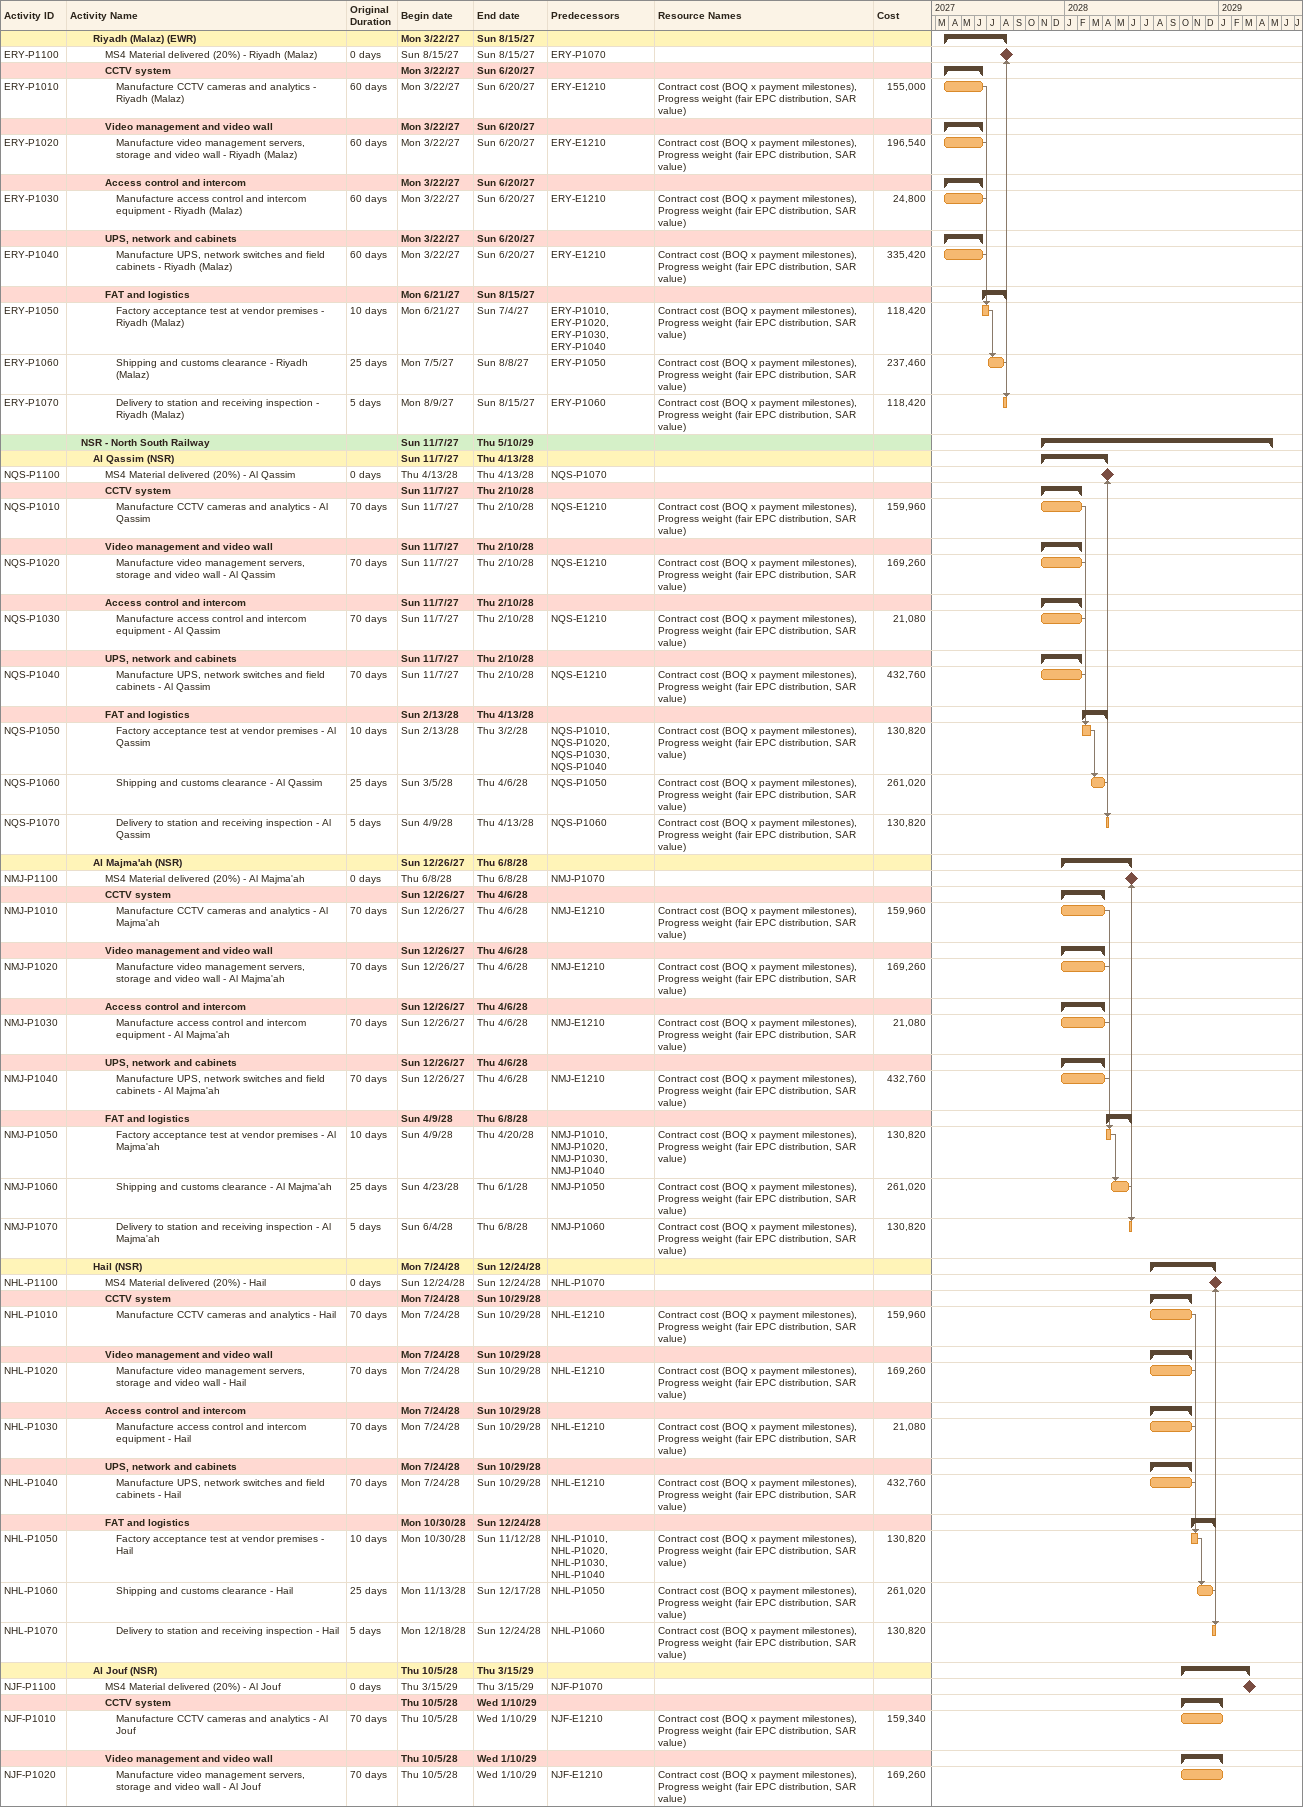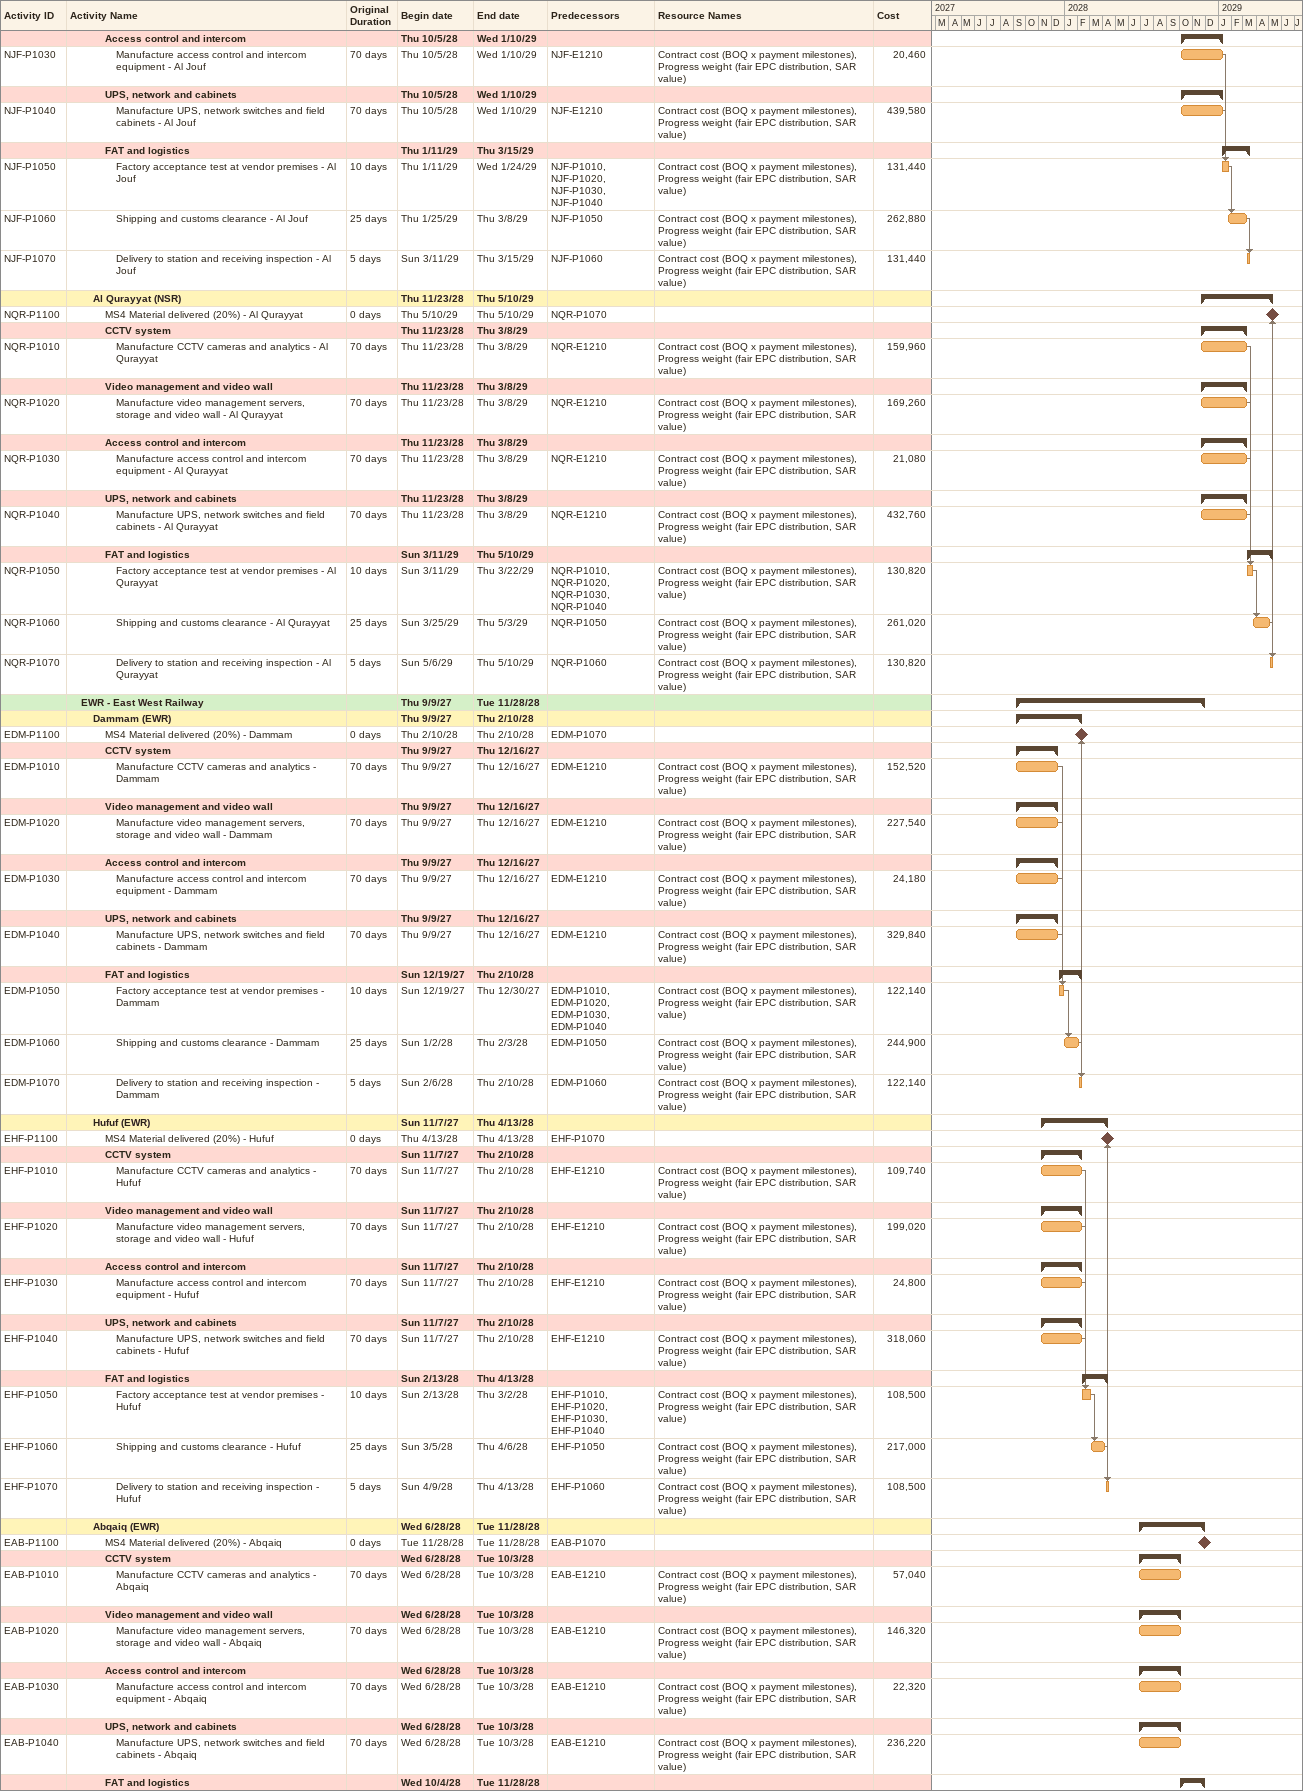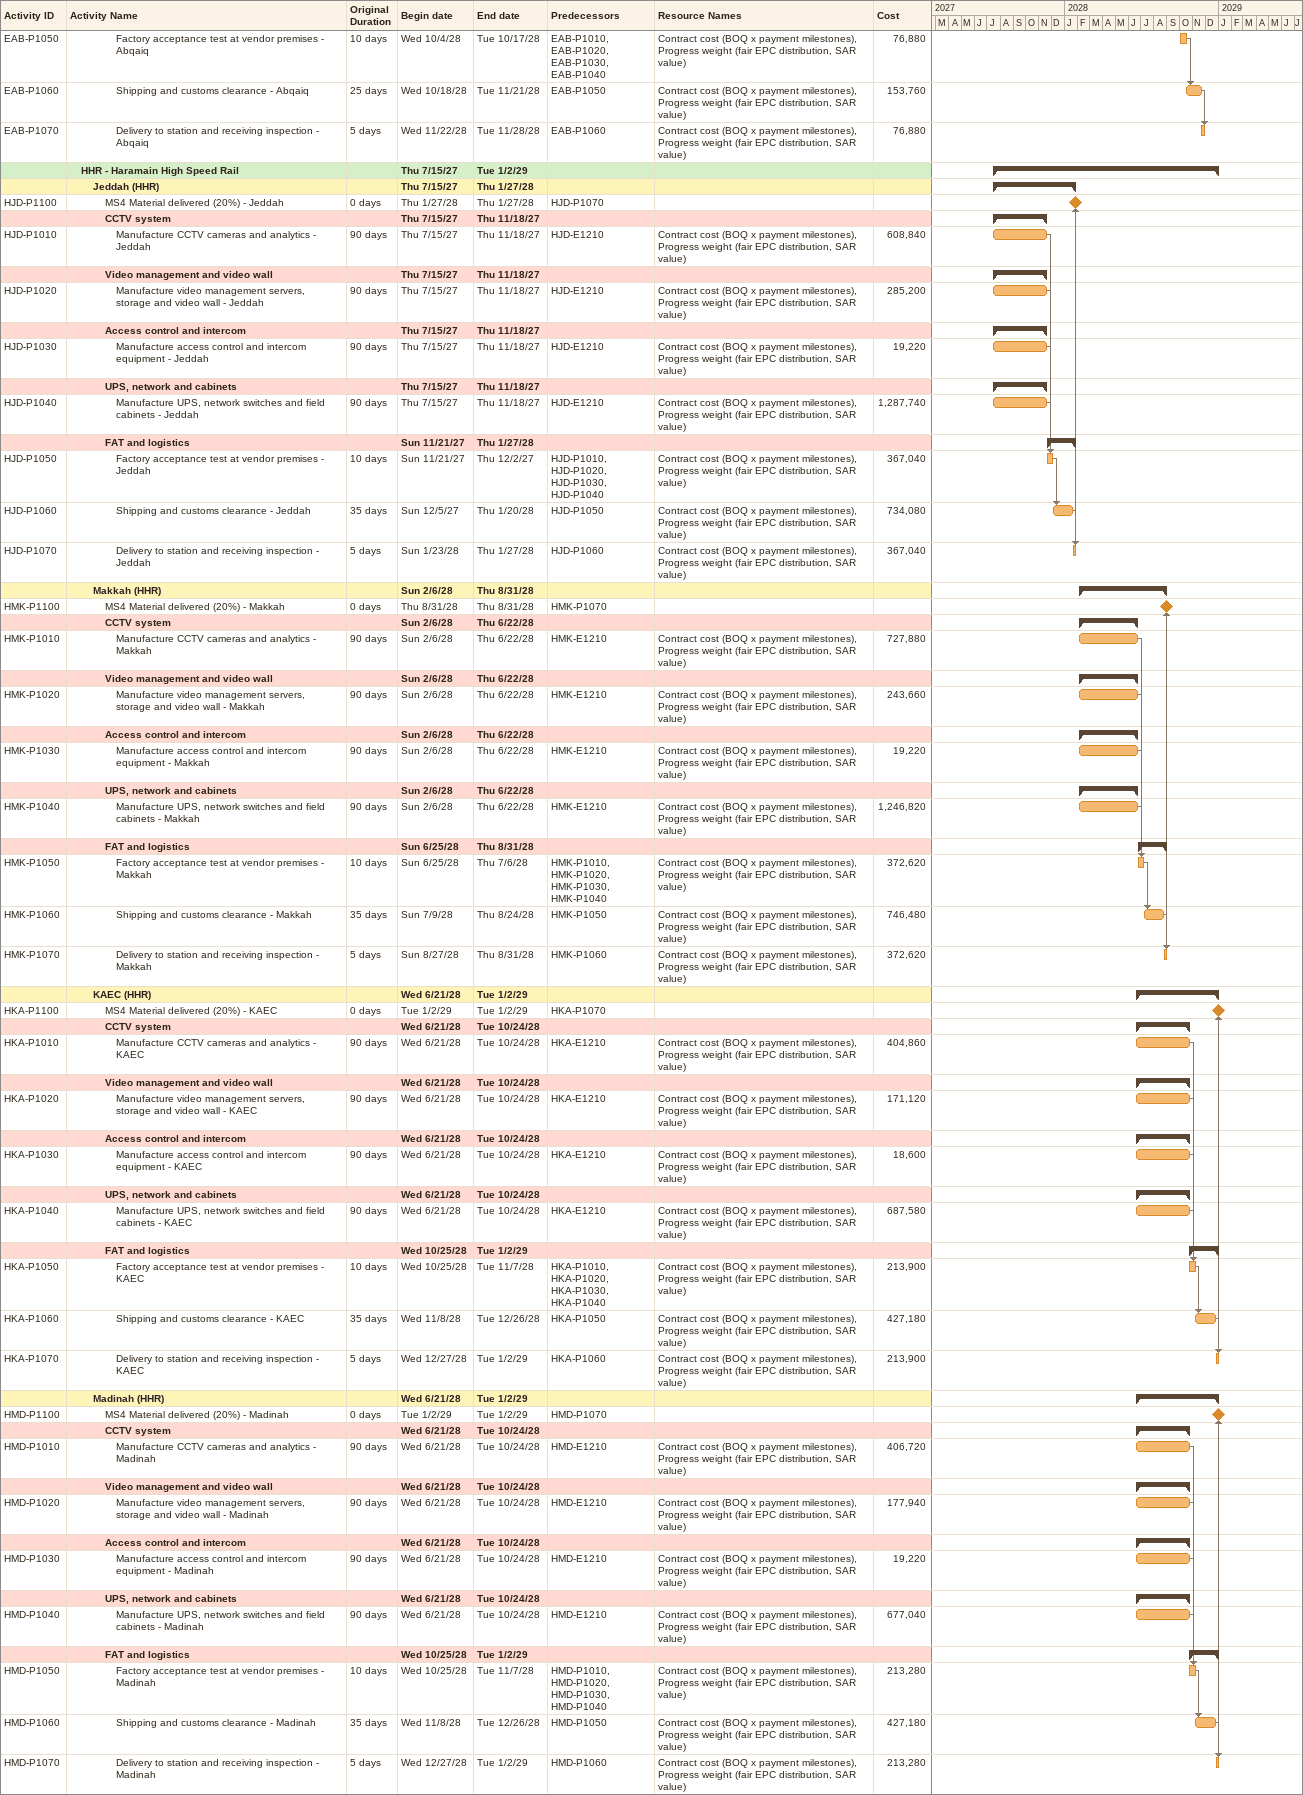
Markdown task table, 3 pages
| ID | Level | Task | Original duration | Start | Finish | Predecessors | Resources | Cost |
|---|---|---|---|---|---|---|---|---|
|  | 3 | **Riyadh (Malaz) (EWR)** |  | 2027-03-22 | 2027-08-15 |  |  |  |
| ERY-P1100 | 4 | MS4 Material delivered (20%) - Riyadh (Malaz) | 0d | 2027-08-15 | 2027-08-15 | ERY-P1070 |  |  |
|  | 4 | **CCTV system** |  | 2027-03-22 | 2027-06-20 |  |  |  |
| ERY-P1010 | 5 | Manufacture CCTV cameras and analytics - Riyadh (Malaz) | 60d | 2027-03-22 | 2027-06-20 | ERY-E1210 | Contract cost (BOQ x payment milestones), Progress weight (fair EPC distribution, SAR value) | 155000 |
|  | 4 | **Video management and video wall** |  | 2027-03-22 | 2027-06-20 |  |  |  |
| ERY-P1020 | 5 | Manufacture video management servers, storage and video wall - Riyadh (Malaz) | 60d | 2027-03-22 | 2027-06-20 | ERY-E1210 | Contract cost (BOQ x payment milestones), Progress weight (fair EPC distribution, SAR value) | 196540 |
|  | 4 | **Access control and intercom** |  | 2027-03-22 | 2027-06-20 |  |  |  |
| ERY-P1030 | 5 | Manufacture access control and intercom equipment - Riyadh (Malaz) | 60d | 2027-03-22 | 2027-06-20 | ERY-E1210 | Contract cost (BOQ x payment milestones), Progress weight (fair EPC distribution, SAR value) | 24800 |
|  | 4 | **UPS, network and cabinets** |  | 2027-03-22 | 2027-06-20 |  |  |  |
| ERY-P1040 | 5 | Manufacture UPS, network switches and field cabinets - Riyadh (Malaz) | 60d | 2027-03-22 | 2027-06-20 | ERY-E1210 | Contract cost (BOQ x payment milestones), Progress weight (fair EPC distribution, SAR value) | 335420 |
|  | 4 | **FAT and logistics** |  | 2027-06-21 | 2027-08-15 |  |  |  |
| ERY-P1050 | 5 | Factory acceptance test at vendor premises - Riyadh (Malaz) | 10d | 2027-06-21 | 2027-07-04 | ERY-P1010, ERY-P1020, ERY-P1030, ERY-P1040 | Contract cost (BOQ x payment milestones), Progress weight (fair EPC distribution, SAR value) | 118420 |
| ERY-P1060 | 5 | Shipping and customs clearance - Riyadh (Malaz) | 25d | 2027-07-05 | 2027-08-08 | ERY-P1050 | Contract cost (BOQ x payment milestones), Progress weight (fair EPC distribution, SAR value) | 237460 |
| ERY-P1070 | 5 | Delivery to station and receiving inspection - Riyadh (Malaz) | 5d | 2027-08-09 | 2027-08-15 | ERY-P1060 | Contract cost (BOQ x payment milestones), Progress weight (fair EPC distribution, SAR value) | 118420 |
|  | 2 | **NSR - North South Railway** |  | 2027-11-07 | 2029-05-10 |  |  |  |
|  | 3 | **Al Qassim (NSR)** |  | 2027-11-07 | 2028-04-13 |  |  |  |
| NQS-P1100 | 4 | MS4 Material delivered (20%) - Al Qassim | 0d | 2028-04-13 | 2028-04-13 | NQS-P1070 |  |  |
|  | 4 | **CCTV system** |  | 2027-11-07 | 2028-02-10 |  |  |  |
| NQS-P1010 | 5 | Manufacture CCTV cameras and analytics - Al Qassim | 70d | 2027-11-07 | 2028-02-10 | NQS-E1210 | Contract cost (BOQ x payment milestones), Progress weight (fair EPC distribution, SAR value) | 159960 |
|  | 4 | **Video management and video wall** |  | 2027-11-07 | 2028-02-10 |  |  |  |
| NQS-P1020 | 5 | Manufacture video management servers, storage and video wall - Al Qassim | 70d | 2027-11-07 | 2028-02-10 | NQS-E1210 | Contract cost (BOQ x payment milestones), Progress weight (fair EPC distribution, SAR value) | 169260 |
|  | 4 | **Access control and intercom** |  | 2027-11-07 | 2028-02-10 |  |  |  |
| NQS-P1030 | 5 | Manufacture access control and intercom equipment - Al Qassim | 70d | 2027-11-07 | 2028-02-10 | NQS-E1210 | Contract cost (BOQ x payment milestones), Progress weight (fair EPC distribution, SAR value) | 21080 |
|  | 4 | **UPS, network and cabinets** |  | 2027-11-07 | 2028-02-10 |  |  |  |
| NQS-P1040 | 5 | Manufacture UPS, network switches and field cabinets - Al Qassim | 70d | 2027-11-07 | 2028-02-10 | NQS-E1210 | Contract cost (BOQ x payment milestones), Progress weight (fair EPC distribution, SAR value) | 432760 |
|  | 4 | **FAT and logistics** |  | 2028-02-13 | 2028-04-13 |  |  |  |
| NQS-P1050 | 5 | Factory acceptance test at vendor premises - Al Qassim | 10d | 2028-02-13 | 2028-03-02 | NQS-P1010, NQS-P1020, NQS-P1030, NQS-P1040 | Contract cost (BOQ x payment milestones), Progress weight (fair EPC distribution, SAR value) | 130820 |
| NQS-P1060 | 5 | Shipping and customs clearance - Al Qassim | 25d | 2028-03-05 | 2028-04-06 | NQS-P1050 | Contract cost (BOQ x payment milestones), Progress weight (fair EPC distribution, SAR value) | 261020 |
| NQS-P1070 | 5 | Delivery to station and receiving inspection - Al Qassim | 5d | 2028-04-09 | 2028-04-13 | NQS-P1060 | Contract cost (BOQ x payment milestones), Progress weight (fair EPC distribution, SAR value) | 130820 |
|  | 3 | **Al Majma'ah (NSR)** |  | 2027-12-26 | 2028-06-08 |  |  |  |
| NMJ-P1100 | 4 | MS4 Material delivered (20%) - Al Majma'ah | 0d | 2028-06-08 | 2028-06-08 | NMJ-P1070 |  |  |
|  | 4 | **CCTV system** |  | 2027-12-26 | 2028-04-06 |  |  |  |
| NMJ-P1010 | 5 | Manufacture CCTV cameras and analytics - Al Majma'ah | 70d | 2027-12-26 | 2028-04-06 | NMJ-E1210 | Contract cost (BOQ x payment milestones), Progress weight (fair EPC distribution, SAR value) | 159960 |
|  | 4 | **Video management and video wall** |  | 2027-12-26 | 2028-04-06 |  |  |  |
| NMJ-P1020 | 5 | Manufacture video management servers, storage and video wall - Al Majma'ah | 70d | 2027-12-26 | 2028-04-06 | NMJ-E1210 | Contract cost (BOQ x payment milestones), Progress weight (fair EPC distribution, SAR value) | 169260 |
|  | 4 | **Access control and intercom** |  | 2027-12-26 | 2028-04-06 |  |  |  |
| NMJ-P1030 | 5 | Manufacture access control and intercom equipment - Al Majma'ah | 70d | 2027-12-26 | 2028-04-06 | NMJ-E1210 | Contract cost (BOQ x payment milestones), Progress weight (fair EPC distribution, SAR value) | 21080 |
|  | 4 | **UPS, network and cabinets** |  | 2027-12-26 | 2028-04-06 |  |  |  |
| NMJ-P1040 | 5 | Manufacture UPS, network switches and field cabinets - Al Majma'ah | 70d | 2027-12-26 | 2028-04-06 | NMJ-E1210 | Contract cost (BOQ x payment milestones), Progress weight (fair EPC distribution, SAR value) | 432760 |
|  | 4 | **FAT and logistics** |  | 2028-04-09 | 2028-06-08 |  |  |  |
| NMJ-P1050 | 5 | Factory acceptance test at vendor premises - Al Majma'ah | 10d | 2028-04-09 | 2028-04-20 | NMJ-P1010, NMJ-P1020, NMJ-P1030, NMJ-P1040 | Contract cost (BOQ x payment milestones), Progress weight (fair EPC distribution, SAR value) | 130820 |
| NMJ-P1060 | 5 | Shipping and customs clearance - Al Majma'ah | 25d | 2028-04-23 | 2028-06-01 | NMJ-P1050 | Contract cost (BOQ x payment milestones), Progress weight (fair EPC distribution, SAR value) | 261020 |
| NMJ-P1070 | 5 | Delivery to station and receiving inspection - Al Majma'ah | 5d | 2028-06-04 | 2028-06-08 | NMJ-P1060 | Contract cost (BOQ x payment milestones), Progress weight (fair EPC distribution, SAR value) | 130820 |
|  | 3 | **Hail (NSR)** |  | 2028-07-24 | 2028-12-24 |  |  |  |
| NHL-P1100 | 4 | MS4 Material delivered (20%) - Hail | 0d | 2028-12-24 | 2028-12-24 | NHL-P1070 |  |  |
|  | 4 | **CCTV system** |  | 2028-07-24 | 2028-10-29 |  |  |  |
| NHL-P1010 | 5 | Manufacture CCTV cameras and analytics - Hail | 70d | 2028-07-24 | 2028-10-29 | NHL-E1210 | Contract cost (BOQ x payment milestones), Progress weight (fair EPC distribution, SAR value) | 159960 |
|  | 4 | **Video management and video wall** |  | 2028-07-24 | 2028-10-29 |  |  |  |
| NHL-P1020 | 5 | Manufacture video management servers, storage and video wall - Hail | 70d | 2028-07-24 | 2028-10-29 | NHL-E1210 | Contract cost (BOQ x payment milestones), Progress weight (fair EPC distribution, SAR value) | 169260 |
|  | 4 | **Access control and intercom** |  | 2028-07-24 | 2028-10-29 |  |  |  |
| NHL-P1030 | 5 | Manufacture access control and intercom equipment - Hail | 70d | 2028-07-24 | 2028-10-29 | NHL-E1210 | Contract cost (BOQ x payment milestones), Progress weight (fair EPC distribution, SAR value) | 21080 |
|  | 4 | **UPS, network and cabinets** |  | 2028-07-24 | 2028-10-29 |  |  |  |
| NHL-P1040 | 5 | Manufacture UPS, network switches and field cabinets - Hail | 70d | 2028-07-24 | 2028-10-29 | NHL-E1210 | Contract cost (BOQ x payment milestones), Progress weight (fair EPC distribution, SAR value) | 432760 |
|  | 4 | **FAT and logistics** |  | 2028-10-30 | 2028-12-24 |  |  |  |
| NHL-P1050 | 5 | Factory acceptance test at vendor premises - Hail | 10d | 2028-10-30 | 2028-11-12 | NHL-P1010, NHL-P1020, NHL-P1030, NHL-P1040 | Contract cost (BOQ x payment milestones), Progress weight (fair EPC distribution, SAR value) | 130820 |
| NHL-P1060 | 5 | Shipping and customs clearance - Hail | 25d | 2028-11-13 | 2028-12-17 | NHL-P1050 | Contract cost (BOQ x payment milestones), Progress weight (fair EPC distribution, SAR value) | 261020 |
| NHL-P1070 | 5 | Delivery to station and receiving inspection - Hail | 5d | 2028-12-18 | 2028-12-24 | NHL-P1060 | Contract cost (BOQ x payment milestones), Progress weight (fair EPC distribution, SAR value) | 130820 |
|  | 3 | **Al Jouf (NSR)** |  | 2028-10-05 | 2029-03-15 |  |  |  |
| NJF-P1100 | 4 | MS4 Material delivered (20%) - Al Jouf | 0d | 2029-03-15 | 2029-03-15 | NJF-P1070 |  |  |
|  | 4 | **CCTV system** |  | 2028-10-05 | 2029-01-10 |  |  |  |
| NJF-P1010 | 5 | Manufacture CCTV cameras and analytics - Al Jouf | 70d | 2028-10-05 | 2029-01-10 | NJF-E1210 | Contract cost (BOQ x payment milestones), Progress weight (fair EPC distribution, SAR value) | 159340 |
|  | 4 | **Video management and video wall** |  | 2028-10-05 | 2029-01-10 |  |  |  |
| NJF-P1020 | 5 | Manufacture video management servers, storage and video wall - Al Jouf | 70d | 2028-10-05 | 2029-01-10 | NJF-E1210 | Contract cost (BOQ x payment milestones), Progress weight (fair EPC distribution, SAR value) | 169260 |
|  | 4 | **Access control and intercom** |  | 2028-10-05 | 2029-01-10 |  |  |  |
| NJF-P1030 | 5 | Manufacture access control and intercom equipment - Al Jouf | 70d | 2028-10-05 | 2029-01-10 | NJF-E1210 | Contract cost (BOQ x payment milestones), Progress weight (fair EPC distribution, SAR value) | 20460 |
|  | 4 | **UPS, network and cabinets** |  | 2028-10-05 | 2029-01-10 |  |  |  |
| NJF-P1040 | 5 | Manufacture UPS, network switches and field cabinets - Al Jouf | 70d | 2028-10-05 | 2029-01-10 | NJF-E1210 | Contract cost (BOQ x payment milestones), Progress weight (fair EPC distribution, SAR value) | 439580 |
|  | 4 | **FAT and logistics** |  | 2029-01-11 | 2029-03-15 |  |  |  |
| NJF-P1050 | 5 | Factory acceptance test at vendor premises - Al Jouf | 10d | 2029-01-11 | 2029-01-24 | NJF-P1010, NJF-P1020, NJF-P1030, NJF-P1040 | Contract cost (BOQ x payment milestones), Progress weight (fair EPC distribution, SAR value) | 131440 |
| NJF-P1060 | 5 | Shipping and customs clearance - Al Jouf | 25d | 2029-01-25 | 2029-03-08 | NJF-P1050 | Contract cost (BOQ x payment milestones), Progress weight (fair EPC distribution, SAR value) | 262880 |
| NJF-P1070 | 5 | Delivery to station and receiving inspection - Al Jouf | 5d | 2029-03-11 | 2029-03-15 | NJF-P1060 | Contract cost (BOQ x payment milestones), Progress weight (fair EPC distribution, SAR value) | 131440 |
|  | 3 | **Al Qurayyat (NSR)** |  | 2028-11-23 | 2029-05-10 |  |  |  |
| NQR-P1100 | 4 | MS4 Material delivered (20%) - Al Qurayyat | 0d | 2029-05-10 | 2029-05-10 | NQR-P1070 |  |  |
|  | 4 | **CCTV system** |  | 2028-11-23 | 2029-03-08 |  |  |  |
| NQR-P1010 | 5 | Manufacture CCTV cameras and analytics - Al Qurayyat | 70d | 2028-11-23 | 2029-03-08 | NQR-E1210 | Contract cost (BOQ x payment milestones), Progress weight (fair EPC distribution, SAR value) | 159960 |
|  | 4 | **Video management and video wall** |  | 2028-11-23 | 2029-03-08 |  |  |  |
| NQR-P1020 | 5 | Manufacture video management servers, storage and video wall - Al Qurayyat | 70d | 2028-11-23 | 2029-03-08 | NQR-E1210 | Contract cost (BOQ x payment milestones), Progress weight (fair EPC distribution, SAR value) | 169260 |
|  | 4 | **Access control and intercom** |  | 2028-11-23 | 2029-03-08 |  |  |  |
| NQR-P1030 | 5 | Manufacture access control and intercom equipment - Al Qurayyat | 70d | 2028-11-23 | 2029-03-08 | NQR-E1210 | Contract cost (BOQ x payment milestones), Progress weight (fair EPC distribution, SAR value) | 21080 |
|  | 4 | **UPS, network and cabinets** |  | 2028-11-23 | 2029-03-08 |  |  |  |
| NQR-P1040 | 5 | Manufacture UPS, network switches and field cabinets - Al Qurayyat | 70d | 2028-11-23 | 2029-03-08 | NQR-E1210 | Contract cost (BOQ x payment milestones), Progress weight (fair EPC distribution, SAR value) | 432760 |
|  | 4 | **FAT and logistics** |  | 2029-03-11 | 2029-05-10 |  |  |  |
| NQR-P1050 | 5 | Factory acceptance test at vendor premises - Al Qurayyat | 10d | 2029-03-11 | 2029-03-22 | NQR-P1010, NQR-P1020, NQR-P1030, NQR-P1040 | Contract cost (BOQ x payment milestones), Progress weight (fair EPC distribution, SAR value) | 130820 |
| NQR-P1060 | 5 | Shipping and customs clearance - Al Qurayyat | 25d | 2029-03-25 | 2029-05-03 | NQR-P1050 | Contract cost (BOQ x payment milestones), Progress weight (fair EPC distribution, SAR value) | 261020 |
| NQR-P1070 | 5 | Delivery to station and receiving inspection - Al Qurayyat | 5d | 2029-05-06 | 2029-05-10 | NQR-P1060 | Contract cost (BOQ x payment milestones), Progress weight (fair EPC distribution, SAR value) | 130820 |
|  | 2 | **EWR - East West Railway** |  | 2027-09-09 | 2028-11-28 |  |  |  |
|  | 3 | **Dammam (EWR)** |  | 2027-09-09 | 2028-02-10 |  |  |  |
| EDM-P1100 | 4 | MS4 Material delivered (20%) - Dammam | 0d | 2028-02-10 | 2028-02-10 | EDM-P1070 |  |  |
|  | 4 | **CCTV system** |  | 2027-09-09 | 2027-12-16 |  |  |  |
| EDM-P1010 | 5 | Manufacture CCTV cameras and analytics - Dammam | 70d | 2027-09-09 | 2027-12-16 | EDM-E1210 | Contract cost (BOQ x payment milestones), Progress weight (fair EPC distribution, SAR value) | 152520 |
|  | 4 | **Video management and video wall** |  | 2027-09-09 | 2027-12-16 |  |  |  |
| EDM-P1020 | 5 | Manufacture video management servers, storage and video wall - Dammam | 70d | 2027-09-09 | 2027-12-16 | EDM-E1210 | Contract cost (BOQ x payment milestones), Progress weight (fair EPC distribution, SAR value) | 227540 |
|  | 4 | **Access control and intercom** |  | 2027-09-09 | 2027-12-16 |  |  |  |
| EDM-P1030 | 5 | Manufacture access control and intercom equipment - Dammam | 70d | 2027-09-09 | 2027-12-16 | EDM-E1210 | Contract cost (BOQ x payment milestones), Progress weight (fair EPC distribution, SAR value) | 24180 |
|  | 4 | **UPS, network and cabinets** |  | 2027-09-09 | 2027-12-16 |  |  |  |
| EDM-P1040 | 5 | Manufacture UPS, network switches and field cabinets - Dammam | 70d | 2027-09-09 | 2027-12-16 | EDM-E1210 | Contract cost (BOQ x payment milestones), Progress weight (fair EPC distribution, SAR value) | 329840 |
|  | 4 | **FAT and logistics** |  | 2027-12-19 | 2028-02-10 |  |  |  |
| EDM-P1050 | 5 | Factory acceptance test at vendor premises - Dammam | 10d | 2027-12-19 | 2027-12-30 | EDM-P1010, EDM-P1020, EDM-P1030, EDM-P1040 | Contract cost (BOQ x payment milestones), Progress weight (fair EPC distribution, SAR value) | 122140 |
| EDM-P1060 | 5 | Shipping and customs clearance - Dammam | 25d | 2028-01-02 | 2028-02-03 | EDM-P1050 | Contract cost (BOQ x payment milestones), Progress weight (fair EPC distribution, SAR value) | 244900 |
| EDM-P1070 | 5 | Delivery to station and receiving inspection - Dammam | 5d | 2028-02-06 | 2028-02-10 | EDM-P1060 | Contract cost (BOQ x payment milestones), Progress weight (fair EPC distribution, SAR value) | 122140 |
|  | 3 | **Hufuf (EWR)** |  | 2027-11-07 | 2028-04-13 |  |  |  |
| EHF-P1100 | 4 | MS4 Material delivered (20%) - Hufuf | 0d | 2028-04-13 | 2028-04-13 | EHF-P1070 |  |  |
|  | 4 | **CCTV system** |  | 2027-11-07 | 2028-02-10 |  |  |  |
| EHF-P1010 | 5 | Manufacture CCTV cameras and analytics - Hufuf | 70d | 2027-11-07 | 2028-02-10 | EHF-E1210 | Contract cost (BOQ x payment milestones), Progress weight (fair EPC distribution, SAR value) | 109740 |
|  | 4 | **Video management and video wall** |  | 2027-11-07 | 2028-02-10 |  |  |  |
| EHF-P1020 | 5 | Manufacture video management servers, storage and video wall - Hufuf | 70d | 2027-11-07 | 2028-02-10 | EHF-E1210 | Contract cost (BOQ x payment milestones), Progress weight (fair EPC distribution, SAR value) | 199020 |
|  | 4 | **Access control and intercom** |  | 2027-11-07 | 2028-02-10 |  |  |  |
| EHF-P1030 | 5 | Manufacture access control and intercom equipment - Hufuf | 70d | 2027-11-07 | 2028-02-10 | EHF-E1210 | Contract cost (BOQ x payment milestones), Progress weight (fair EPC distribution, SAR value) | 24800 |
|  | 4 | **UPS, network and cabinets** |  | 2027-11-07 | 2028-02-10 |  |  |  |
| EHF-P1040 | 5 | Manufacture UPS, network switches and field cabinets - Hufuf | 70d | 2027-11-07 | 2028-02-10 | EHF-E1210 | Contract cost (BOQ x payment milestones), Progress weight (fair EPC distribution, SAR value) | 318060 |
|  | 4 | **FAT and logistics** |  | 2028-02-13 | 2028-04-13 |  |  |  |
| EHF-P1050 | 5 | Factory acceptance test at vendor premises - Hufuf | 10d | 2028-02-13 | 2028-03-02 | EHF-P1010, EHF-P1020, EHF-P1030, EHF-P1040 | Contract cost (BOQ x payment milestones), Progress weight (fair EPC distribution, SAR value) | 108500 |
| EHF-P1060 | 5 | Shipping and customs clearance - Hufuf | 25d | 2028-03-05 | 2028-04-06 | EHF-P1050 | Contract cost (BOQ x payment milestones), Progress weight (fair EPC distribution, SAR value) | 217000 |
| EHF-P1070 | 5 | Delivery to station and receiving inspection - Hufuf | 5d | 2028-04-09 | 2028-04-13 | EHF-P1060 | Contract cost (BOQ x payment milestones), Progress weight (fair EPC distribution, SAR value) | 108500 |
|  | 3 | **Abqaiq (EWR)** |  | 2028-06-28 | 2028-11-28 |  |  |  |
| EAB-P1100 | 4 | MS4 Material delivered (20%) - Abqaiq | 0d | 2028-11-28 | 2028-11-28 | EAB-P1070 |  |  |
|  | 4 | **CCTV system** |  | 2028-06-28 | 2028-10-03 |  |  |  |
| EAB-P1010 | 5 | Manufacture CCTV cameras and analytics - Abqaiq | 70d | 2028-06-28 | 2028-10-03 | EAB-E1210 | Contract cost (BOQ x payment milestones), Progress weight (fair EPC distribution, SAR value) | 57040 |
|  | 4 | **Video management and video wall** |  | 2028-06-28 | 2028-10-03 |  |  |  |
| EAB-P1020 | 5 | Manufacture video management servers, storage and video wall - Abqaiq | 70d | 2028-06-28 | 2028-10-03 | EAB-E1210 | Contract cost (BOQ x payment milestones), Progress weight (fair EPC distribution, SAR value) | 146320 |
|  | 4 | **Access control and intercom** |  | 2028-06-28 | 2028-10-03 |  |  |  |
| EAB-P1030 | 5 | Manufacture access control and intercom equipment - Abqaiq | 70d | 2028-06-28 | 2028-10-03 | EAB-E1210 | Contract cost (BOQ x payment milestones), Progress weight (fair EPC distribution, SAR value) | 22320 |
|  | 4 | **UPS, network and cabinets** |  | 2028-06-28 | 2028-10-03 |  |  |  |
| EAB-P1040 | 5 | Manufacture UPS, network switches and field cabinets - Abqaiq | 70d | 2028-06-28 | 2028-10-03 | EAB-E1210 | Contract cost (BOQ x payment milestones), Progress weight (fair EPC distribution, SAR value) | 236220 |
|  | 4 | **FAT and logistics** |  | 2028-10-04 | 2028-11-28 |  |  |  |
| EAB-P1050 | 5 | Factory acceptance test at vendor premises - Abqaiq | 10d | 2028-10-04 | 2028-10-17 | EAB-P1010, EAB-P1020, EAB-P1030, EAB-P1040 | Contract cost (BOQ x payment milestones), Progress weight (fair EPC distribution, SAR value) | 76880 |
| EAB-P1060 | 5 | Shipping and customs clearance - Abqaiq | 25d | 2028-10-18 | 2028-11-21 | EAB-P1050 | Contract cost (BOQ x payment milestones), Progress weight (fair EPC distribution, SAR value) | 153760 |
| EAB-P1070 | 5 | Delivery to station and receiving inspection - Abqaiq | 5d | 2028-11-22 | 2028-11-28 | EAB-P1060 | Contract cost (BOQ x payment milestones), Progress weight (fair EPC distribution, SAR value) | 76880 |
|  | 2 | **HHR - Haramain High Speed Rail** |  | 2027-07-15 | 2029-01-02 |  |  |  |
|  | 3 | **Jeddah (HHR)** |  | 2027-07-15 | 2028-01-27 |  |  |  |
| HJD-P1100 | 4 | MS4 Material delivered (20%) - Jeddah | 0d | 2028-01-27 | 2028-01-27 | HJD-P1070 |  |  |
|  | 4 | **CCTV system** |  | 2027-07-15 | 2027-11-18 |  |  |  |
| HJD-P1010 | 5 | Manufacture CCTV cameras and analytics - Jeddah | 90d | 2027-07-15 | 2027-11-18 | HJD-E1210 | Contract cost (BOQ x payment milestones), Progress weight (fair EPC distribution, SAR value) | 608840 |
|  | 4 | **Video management and video wall** |  | 2027-07-15 | 2027-11-18 |  |  |  |
| HJD-P1020 | 5 | Manufacture video management servers, storage and video wall - Jeddah | 90d | 2027-07-15 | 2027-11-18 | HJD-E1210 | Contract cost (BOQ x payment milestones), Progress weight (fair EPC distribution, SAR value) | 285200 |
|  | 4 | **Access control and intercom** |  | 2027-07-15 | 2027-11-18 |  |  |  |
| HJD-P1030 | 5 | Manufacture access control and intercom equipment - Jeddah | 90d | 2027-07-15 | 2027-11-18 | HJD-E1210 | Contract cost (BOQ x payment milestones), Progress weight (fair EPC distribution, SAR value) | 19220 |
|  | 4 | **UPS, network and cabinets** |  | 2027-07-15 | 2027-11-18 |  |  |  |
| HJD-P1040 | 5 | Manufacture UPS, network switches and field cabinets - Jeddah | 90d | 2027-07-15 | 2027-11-18 | HJD-E1210 | Contract cost (BOQ x payment milestones), Progress weight (fair EPC distribution, SAR value) | 1287740 |
|  | 4 | **FAT and logistics** |  | 2027-11-21 | 2028-01-27 |  |  |  |
| HJD-P1050 | 5 | Factory acceptance test at vendor premises - Jeddah | 10d | 2027-11-21 | 2027-12-02 | HJD-P1010, HJD-P1020, HJD-P1030, HJD-P1040 | Contract cost (BOQ x payment milestones), Progress weight (fair EPC distribution, SAR value) | 367040 |
| HJD-P1060 | 5 | Shipping and customs clearance - Jeddah | 35d | 2027-12-05 | 2028-01-20 | HJD-P1050 | Contract cost (BOQ x payment milestones), Progress weight (fair EPC distribution, SAR value) | 734080 |
| HJD-P1070 | 5 | Delivery to station and receiving inspection - Jeddah | 5d | 2028-01-23 | 2028-01-27 | HJD-P1060 | Contract cost (BOQ x payment milestones), Progress weight (fair EPC distribution, SAR value) | 367040 |
|  | 3 | **Makkah (HHR)** |  | 2028-02-06 | 2028-08-31 |  |  |  |
| HMK-P1100 | 4 | MS4 Material delivered (20%) - Makkah | 0d | 2028-08-31 | 2028-08-31 | HMK-P1070 |  |  |
|  | 4 | **CCTV system** |  | 2028-02-06 | 2028-06-22 |  |  |  |
| HMK-P1010 | 5 | Manufacture CCTV cameras and analytics - Makkah | 90d | 2028-02-06 | 2028-06-22 | HMK-E1210 | Contract cost (BOQ x payment milestones), Progress weight (fair EPC distribution, SAR value) | 727880 |
|  | 4 | **Video management and video wall** |  | 2028-02-06 | 2028-06-22 |  |  |  |
| HMK-P1020 | 5 | Manufacture video management servers, storage and video wall - Makkah | 90d | 2028-02-06 | 2028-06-22 | HMK-E1210 | Contract cost (BOQ x payment milestones), Progress weight (fair EPC distribution, SAR value) | 243660 |
|  | 4 | **Access control and intercom** |  | 2028-02-06 | 2028-06-22 |  |  |  |
| HMK-P1030 | 5 | Manufacture access control and intercom equipment - Makkah | 90d | 2028-02-06 | 2028-06-22 | HMK-E1210 | Contract cost (BOQ x payment milestones), Progress weight (fair EPC distribution, SAR value) | 19220 |
|  | 4 | **UPS, network and cabinets** |  | 2028-02-06 | 2028-06-22 |  |  |  |
| HMK-P1040 | 5 | Manufacture UPS, network switches and field cabinets - Makkah | 90d | 2028-02-06 | 2028-06-22 | HMK-E1210 | Contract cost (BOQ x payment milestones), Progress weight (fair EPC distribution, SAR value) | 1246820 |
|  | 4 | **FAT and logistics** |  | 2028-06-25 | 2028-08-31 |  |  |  |
| HMK-P1050 | 5 | Factory acceptance test at vendor premises - Makkah | 10d | 2028-06-25 | 2028-07-06 | HMK-P1010, HMK-P1020, HMK-P1030, HMK-P1040 | Contract cost (BOQ x payment milestones), Progress weight (fair EPC distribution, SAR value) | 372620 |
| HMK-P1060 | 5 | Shipping and customs clearance - Makkah | 35d | 2028-07-09 | 2028-08-24 | HMK-P1050 | Contract cost (BOQ x payment milestones), Progress weight (fair EPC distribution, SAR value) | 746480 |
| HMK-P1070 | 5 | Delivery to station and receiving inspection - Makkah | 5d | 2028-08-27 | 2028-08-31 | HMK-P1060 | Contract cost (BOQ x payment milestones), Progress weight (fair EPC distribution, SAR value) | 372620 |
|  | 3 | **KAEC (HHR)** |  | 2028-06-21 | 2029-01-02 |  |  |  |
| HKA-P1100 | 4 | MS4 Material delivered (20%) - KAEC | 0d | 2029-01-02 | 2029-01-02 | HKA-P1070 |  |  |
|  | 4 | **CCTV system** |  | 2028-06-21 | 2028-10-24 |  |  |  |
| HKA-P1010 | 5 | Manufacture CCTV cameras and analytics - KAEC | 90d | 2028-06-21 | 2028-10-24 | HKA-E1210 | Contract cost (BOQ x payment milestones), Progress weight (fair EPC distribution, SAR value) | 404860 |
|  | 4 | **Video management and video wall** |  | 2028-06-21 | 2028-10-24 |  |  |  |
| HKA-P1020 | 5 | Manufacture video management servers, storage and video wall - KAEC | 90d | 2028-06-21 | 2028-10-24 | HKA-E1210 | Contract cost (BOQ x payment milestones), Progress weight (fair EPC distribution, SAR value) | 171120 |
|  | 4 | **Access control and intercom** |  | 2028-06-21 | 2028-10-24 |  |  |  |
| HKA-P1030 | 5 | Manufacture access control and intercom equipment - KAEC | 90d | 2028-06-21 | 2028-10-24 | HKA-E1210 | Contract cost (BOQ x payment milestones), Progress weight (fair EPC distribution, SAR value) | 18600 |
|  | 4 | **UPS, network and cabinets** |  | 2028-06-21 | 2028-10-24 |  |  |  |
| HKA-P1040 | 5 | Manufacture UPS, network switches and field cabinets - KAEC | 90d | 2028-06-21 | 2028-10-24 | HKA-E1210 | Contract cost (BOQ x payment milestones), Progress weight (fair EPC distribution, SAR value) | 687580 |
|  | 4 | **FAT and logistics** |  | 2028-10-25 | 2029-01-02 |  |  |  |
| HKA-P1050 | 5 | Factory acceptance test at vendor premises - KAEC | 10d | 2028-10-25 | 2028-11-07 | HKA-P1010, HKA-P1020, HKA-P1030, HKA-P1040 | Contract cost (BOQ x payment milestones), Progress weight (fair EPC distribution, SAR value) | 213900 |
| HKA-P1060 | 5 | Shipping and customs clearance - KAEC | 35d | 2028-11-08 | 2028-12-26 | HKA-P1050 | Contract cost (BOQ x payment milestones), Progress weight (fair EPC distribution, SAR value) | 427180 |
| HKA-P1070 | 5 | Delivery to station and receiving inspection - KAEC | 5d | 2028-12-27 | 2029-01-02 | HKA-P1060 | Contract cost (BOQ x payment milestones), Progress weight (fair EPC distribution, SAR value) | 213900 |
|  | 3 | **Madinah (HHR)** |  | 2028-06-21 | 2029-01-02 |  |  |  |
| HMD-P1100 | 4 | MS4 Material delivered (20%) - Madinah | 0d | 2029-01-02 | 2029-01-02 | HMD-P1070 |  |  |
|  | 4 | **CCTV system** |  | 2028-06-21 | 2028-10-24 |  |  |  |
| HMD-P1010 | 5 | Manufacture CCTV cameras and analytics - Madinah | 90d | 2028-06-21 | 2028-10-24 | HMD-E1210 | Contract cost (BOQ x payment milestones), Progress weight (fair EPC distribution, SAR value) | 406720 |
|  | 4 | **Video management and video wall** |  | 2028-06-21 | 2028-10-24 |  |  |  |
| HMD-P1020 | 5 | Manufacture video management servers, storage and video wall - Madinah | 90d | 2028-06-21 | 2028-10-24 | HMD-E1210 | Contract cost (BOQ x payment milestones), Progress weight (fair EPC distribution, SAR value) | 177940 |
|  | 4 | **Access control and intercom** |  | 2028-06-21 | 2028-10-24 |  |  |  |
| HMD-P1030 | 5 | Manufacture access control and intercom equipment - Madinah | 90d | 2028-06-21 | 2028-10-24 | HMD-E1210 | Contract cost (BOQ x payment milestones), Progress weight (fair EPC distribution, SAR value) | 19220 |
|  | 4 | **UPS, network and cabinets** |  | 2028-06-21 | 2028-10-24 |  |  |  |
| HMD-P1040 | 5 | Manufacture UPS, network switches and field cabinets - Madinah | 90d | 2028-06-21 | 2028-10-24 | HMD-E1210 | Contract cost (BOQ x payment milestones), Progress weight (fair EPC distribution, SAR value) | 677040 |
|  | 4 | **FAT and logistics** |  | 2028-10-25 | 2029-01-02 |  |  |  |
| HMD-P1050 | 5 | Factory acceptance test at vendor premises - Madinah | 10d | 2028-10-25 | 2028-11-07 | HMD-P1010, HMD-P1020, HMD-P1030, HMD-P1040 | Contract cost (BOQ x payment milestones), Progress weight (fair EPC distribution, SAR value) | 213280 |
| HMD-P1060 | 5 | Shipping and customs clearance - Madinah | 35d | 2028-11-08 | 2028-12-26 | HMD-P1050 | Contract cost (BOQ x payment milestones), Progress weight (fair EPC distribution, SAR value) | 427180 |
| HMD-P1070 | 5 | Delivery to station and receiving inspection - Madinah | 5d | 2028-12-27 | 2029-01-02 | HMD-P1060 | Contract cost (BOQ x payment milestones), Progress weight (fair EPC distribution, SAR value) | 213280 |
